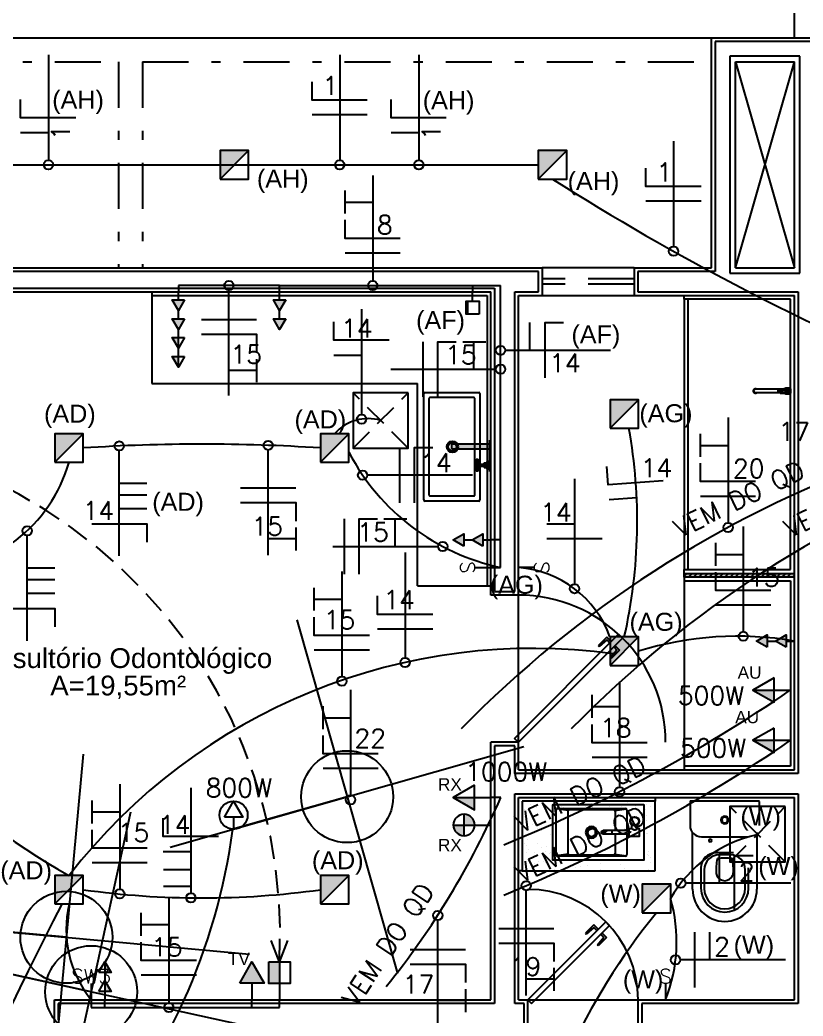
# Model space of a CAD drawing. Header units: millimetres. Extents: x 3040 to 3208, y 298 to 357.
# Drawn here: x 3143.77 to 3152.29, y 337.72 to 348.55 of the extents above; entities that cross this region are included whole.
import ezdxf
from ezdxf.enums import TextEntityAlignment as Align

# ---------------------------------------------------------------- set-up
doc = ezdxf.new("R2010")
doc.units = ezdxf.units.MM
doc.header["$MEASUREMENT"] = 0
for name, pattern in [('CONTINU', [0]), ('DASHDOT', [1, 0.5, -0.25, 0, -0.25]), ('HIDDEN', [0.375, 0.25, -0.125])]:
    doc.linetypes.add(name, pattern=pattern)
doc.layers.get('0').update_dxf_attribs({"linetype": 'CONTINUOUS'})
for name, color, linetype in [('-HIDRO', 8, 'CONTINUOUS'), ('A-TXT-Y', 8, 'CONTINUOUS'), ('eletroduto parede e teto', 2, 'CONTINU'), ('Especificações', 3, 'CONTINUOUS'), ('FIACAO', 1, 'CONTINUOUS'), ('LOUÇAS E METAIS', 5, 'CONTINUOUS'), ('PENA 03', 3, 'CONTINUOUS'), ('PL09', 9, 'CONTINUOUS'), ('PL3', 3, 'CONTINUOUS'), ('PL4', 4, 'CONTINUOUS'), ('PL5', 5, 'CONTINUOUS'), ('Pontos Elétricos', 3, 'CONTINUOUS'), ('Pontos Elétricos e Luminotécnica', 3, 'CONTINUOUS'), ('Pontos Luminotécnicos', 3, 'CONTINUOUS'), ('TEXTO', 2, 'CONTINUOUS'), ('TXT_0', 7, 'CONTINUOUS')]:
    doc.layers.add(name, color=color, linetype=linetype)
doc.styles.add('ARIAL', font='arial.ttf', dxfattribs={"height": 2})
doc.styles.add('COTA50', font='ROMANS.shx', dxfattribs={"height": 0.08})
doc.styles.add('ROMANS', font='romans.shx', dxfattribs={"height": 0.1})
doc.dimstyles.new('COTA50', dxfattribs={"dimtxt": 0.08, "dimasz": 0.05, "dimexe": 0.05, "dimexo": 0.95, "dimgap": 0.04, "dimtad": 1, "dimzin": 4, "dimdsep": 46, "dimtxsty": 'COTA50', "dimblk1": 'USERTICK', "dimblk2": 'USERTICK', "dimsah": 1, "dimcen": -0.1, "dimdle": 0.05, "dimse1": 1, "dimse2": 1, "dimclrd": 250, "dimclre": 3, "dimclrt": 4, "dimadec": 0, "dimazin": 0, "dimtfac": 1, "dimtix": 1, "dimtmove": 2, "dimatfit": 3, "dimldrblk": 'USERTICK', "dimfxl": 0, "dimtvp": 1.25, "dimtolj": 1, "dimtzin": 4, "dimarcsym": 0})

# ---------------------------------------------------------------- blocks, each defined once
blk = doc.blocks.new('PASSA FIO MÉDIO')
at = {"layer": 'Pontos Elétricos'}
h = blk.add_hatch(color=251, dxfattribs=at)
h.dxf.hatch_style = 1
h.paths.add_polyline_path([(-0.2051, 0.0586), (-0.2051, 0), (-0.0879, 0), (-0.0879, 0.0586)])
blk.add_line((-0.2051, 0), (0, 0), dxfattribs=at)
blk.add_lwpolyline([(-0.2051, 0.0586), (-0.2051, -0.0586), (-0.0879, -0.0586), (-0.0879, 0.0586)], close=True, dxfattribs=at)
blk = doc.blocks.new('Tomada Média')
at = {"layer": 'PL3'}
blk.add_line((0, 0.08), (0, 0), dxfattribs=at)
blk.add_lwpolyline([(-0.06, 0.08), (0, 0.1839), (0.06, 0.08)], close=True, dxfattribs=at)
blk = doc.blocks.new('TOMADA ALTA SIMPLES.01')
at = {"layer": 'Pontos Elétricos'}
h = blk.add_hatch(color=251, dxfattribs=at)
h.dxf.hatch_style = 1
h.paths.add_polyline_path([(0.0892, -0.0669), (0.2051, 0), (0.0892, 0.0669)])
at = {"layer": 'Pontos Elétricos', "xscale": 1.115026295692639, "yscale": 1.115026295692639, "zscale": 1.115026295692639, "rotation": 270}
blk.add_blockref('Tomada Média', (0, 0), dxfattribs=at)
blk = doc.blocks.new('tomada alta.01')
at = {"layer": 'Pontos Elétricos'}
h = blk.add_hatch(color=251, dxfattribs=at)
h.dxf.hatch_style = 1
h.paths.add_polyline_path([(-0.1026, 0), (-0.0446, 0.0335), (-0.0446, -0.0335)])
h.paths.add_polyline_path([(-0.2051, 0), (-0.1472, 0.0335), (-0.1472, -0.0335)])
at = {"layer": 'PL3'}
for p, q in [((-0.1472, 0), (-0.1026, 0)), ((-0.0446, 0), (0, 0))]:
    blk.add_line(p, q, dxfattribs=at)
for points in [[(-0.1472, 0.0335), (-0.2051, 0), (-0.1472, -0.0335)], [(-0.0446, 0.0335), (-0.1026, 0), (-0.0446, -0.0335)]]:
    blk.add_lwpolyline(points, close=True, dxfattribs=at)
blk = doc.blocks.new('POMNTO DUPLO1.15')
at = {"layer": 'Pontos Elétricos'}
h = blk.add_hatch(color=251, dxfattribs=at)
h.dxf.hatch_style = 1
h.paths.add_polyline_path([(0, 0.1026), (0, 0.0446), (0.0335, 0.0446)])
h.paths.add_polyline_path([(0, 0.2051), (0, 0.1472), (0.0335, 0.1472)])
at = {"layer": 'PL3'}
for p, q in [((0, 0.2051), (0, 0.1026)), ((0, 0.1026), (0, 0))]:
    blk.add_line(p, q, dxfattribs=at)
for points in [[(-0.0335, 0.1472), (0, 0.2051), (0.0335, 0.1472)], [(-0.0335, 0.0446), (0, 0.1026), (0.0335, 0.0446)]]:
    blk.add_lwpolyline(points, close=True, dxfattribs=at)
blk = doc.blocks.new('TOMADA DE PISO')
at = {"layer": 'Pontos Elétricos', "ltscale": 10}
blk.add_line((0, -0.01), (0, -0.0765), dxfattribs=at)
blk.add_lwpolyline([(-0.0499, -0.01), (0, 0.0765), (0.0499, -0.01)], close=True, dxfattribs=at)
blk.add_circle((0, 0), 0.0765, dxfattribs=at)
blk = doc.blocks.new('Tomada Alta')
at = {"layer": 'PL09'}
blk.add_hatch(color=251, dxfattribs=at).paths.add_polyline_path([(0, 0.08), (0.06, 0.08), (0, 0.1839)])
at = {"layer": 'PL3'}
blk.add_line((0, 0.1839), (0, 0), dxfattribs=at)
blk.add_lwpolyline([(-0.06, 0.08), (0, 0.1839), (0.06, 0.08)], close=True, dxfattribs=at)
blk = doc.blocks.new('antena alta.01')
at = {"layer": 'Pontos Elétricos'}
h = blk.add_hatch(color=251, dxfattribs=at)
h.dxf.hatch_style = 1
h.paths.add_polyline_path([(-0.1465, 0), (-0.0879, 0, -0.414214), (-0.1465, -0.0586)])
h.paths.add_polyline_path([(-0.1465, 0.0586), (-0.1465, 0), (-0.2051, 0, -0.414214)])
for p, q in [((-0.1465, 0.0586), (-0.1465, -0.0586)), ((-0.2051, 0), (0, 0))]:
    blk.add_line(p, q, dxfattribs=at)
blk.add_circle((-0.1465, 0), 0.0586, dxfattribs=at)
blk = doc.blocks.new('LUMINÁRIA.05')
at = {"layer": 'Pontos Luminotécnicos', "ltscale": 0.05}
h = blk.add_hatch(color=9, dxfattribs=at)
h.dxf.hatch_style = 1
h.paths.add_polyline_path([(0.155, 0.155), (0, 0.155), (0, 0)])
blk.add_line((0, 0), (0.155, 0.155), dxfattribs=at)
blk.add_lwpolyline([(0, 0), (0.155, 0), (0.155, 0.155), (0, 0.155)], close=True, dxfattribs=at)
blk = doc.blocks.new('PONTO PERFIL.01')
at = {"layer": 'Especificações'}
h = blk.add_hatch(dxfattribs=at)
h.set_pattern_fill('ANGLE', color=9)
h.set_pattern_definition([(0, (-4765.716, 106.664), (0, 6.985), [5.08, -1.905]), (90, (-4765.716, 106.664), (-6.985, 4e-16), [5.08, -1.905])])
h.paths.add_polyline_path([(-1.75, 6.12), (1.75, 6.12), (1.75, 2.62), (-1.75, 2.62)])
at = {"layer": 'PL3'}
blk.add_line((0, 2.62), (0, 0), dxfattribs=at)
at = {"layer": 'Pontos Luminotécnicos'}
blk.add_lwpolyline([(-1.75, 6.12), (1.75, 6.12), (1.75, 2.62), (-1.75, 2.62)], close=True, dxfattribs=at)
blk = doc.blocks.new('EXAUSTOR.02')
at = {"layer": 'Pontos Luminotécnicos', "color": 6, "linetype": 'HIDDEN', "ltscale": 0.5}
for p, q in [((0.15, -0.15), (-0.15, 0.15)), ((-0.15, -0.15), (0.15, 0.15))]:
    blk.add_line(p, q, dxfattribs=at)
at = {"layer": 'Pontos Luminotécnicos', "ltscale": 0.5}
blk.add_lwpolyline([(0.15, 0.15), (-0.15, 0.15), (-0.15, -0.15), (0.15, -0.15)], close=True, dxfattribs=at)
blk = doc.blocks.new('*E387387')
at = {"layer": 'PL5'}
for start_param, end_param in [(6.280062, 6.283074), (3.141482, 3.144722)]:
    blk.add_ellipse((267.3897, 16.2106), major_axis=(-0.0103, 0), ratio=0.866025, start_param=start_param, end_param=end_param, dxfattribs=at)
blk = doc.blocks.new('*E386386')
at = {"layer": 'LOUÇAS E METAIS', "extrusion": (0, 0, -1)}
blk.add_ellipse((0, 0.0455), major_axis=(0.00475, 0), ratio=0.103175, start_param=0, end_param=3.141593, dxfattribs=at)
blk = doc.blocks.new('eletrico')
at = {"layer": '-HIDRO'}
h = blk.add_hatch(color=256, dxfattribs=at)
h.dxf.hatch_style = 1
h.paths.add_polyline_path([(3.6185, 7.6064), (3.6185, 7.5802), (3.4128, 7.5802), (3.4121, 7.5933), (3.4128, 7.6064)])
h = blk.add_hatch(color=256, dxfattribs=at)
h.dxf.hatch_style = 1
h.paths.add_polyline_path([(3.625, 7.6273), (3.625, 7.5933), (3.6185, 7.5933), (3.6185, 7.6273)])
h = blk.add_hatch(color=256, dxfattribs=at)
h.dxf.hatch_style = 1
h.paths.add_polyline_path([(3.625, 7.5933), (3.625, 7.4565), (3.6185, 7.4565), (3.6185, 7.5933)])
h = blk.add_hatch(color=256, dxfattribs=at)
h.dxf.hatch_style = 1
h.paths.add_polyline_path([(3.5547, 7.5229), (3.5547, 7.4964), (3.5438, 7.4962), (3.5438, 7.5227)])
h = blk.add_hatch(color=256, dxfattribs=at)
h.dxf.hatch_style = 1
h.paths.add_polyline_path([(3.5547, 7.4959), (3.5547, 7.485), (3.5438, 7.4852), (3.5438, 7.4957)])
h = blk.add_hatch(color=256, dxfattribs=at)
h.dxf.hatch_style = 1
h.paths.add_polyline_path([(3.5547, 7.4845), (3.5547, 7.458), (3.5438, 7.4582), (3.5438, 7.4847)])
h = blk.add_hatch(color=256, dxfattribs=at)
h.dxf.hatch_style = 1
h.paths.add_polyline_path([(3.5887, 7.4956), (3.5887, 7.4853), (3.5547, 7.4853), (3.5547, 7.4956)])
h = blk.add_hatch(color=256, dxfattribs=at)
h.dxf.hatch_style = 1
h.paths.add_polyline_path([(3.5986, 7.5034), (3.5986, 7.4775), (3.5887, 7.4775), (3.5887, 7.5034)])
h = blk.add_hatch(color=256, dxfattribs=at)
h.dxf.hatch_style = 1
h.paths.add_polyline_path([(3.6133, 7.5066), (3.6133, 7.4742), (3.5986, 7.4742), (3.5986, 7.5066)])
h = blk.add_hatch(color=256, dxfattribs=at)
h.dxf.hatch_style = 1
h.paths.add_polyline_path([(3.6185, 7.5164), (3.6185, 7.4645), (3.6133, 7.4645), (3.6133, 7.5164)])
h = blk.add_hatch(color=256, dxfattribs=at)
h.dxf.hatch_style = 1
h.paths.add_polyline_path([(5.275, 6.8825), (4.675, 6.8825), (4.675, 6.9025), (5.275, 6.9025)])
for p, q in [((5.275, 9.814), (5.275, 12.39)), ((-1.627, 9.814), (4.825, 9.814)), ((4.825, 8.564), (4.825, 9.814)), ((4.825, 9.814), (5.425, 9.814)), ((5.405, 9.794), (4.845, 9.794)), ((4.845, 9.794), (4.845, 8.544)), ((5.305, 9.714), (4.925, 9.714)), ((4.925, 9.714), (4.925, 8.534)), ((5.305, 8.534), (5.305, 9.714)), ((4.955, 8.564), (4.955, 9.684)), ((4.955, 9.684), (5.275, 9.684)), ((4.955, 8.564), (5.275, 9.684)), ((4.955, 9.684), (5.275, 8.564)), ((5.275, 8.564), (5.275, 9.684)), ((-1.627, 8.564), (3.9035, 8.564)), ((3.9035, 8.564), (3.9035, 8.414)), ((4.4035, 8.564), (3.9035, 8.564)), ((4.4035, 8.564), (4.825, 8.564)), ((4.4035, 8.564), (4.4035, 8.414)), ((4.955, 8.564), (5.275, 8.564)), ((3.8835, 8.544), (-1.607, 8.544)), ((3.8835, 8.434), (3.8835, 8.544)), ((4.845, 8.544), (4.4235, 8.544)), ((4.4235, 8.544), (4.4235, 8.434)), ((4.925, 8.534), (5.305, 8.534)), ((-1.47, 8.454), (3.645, 8.454)), ((3.645, 8.454), (3.645, 6.804)), ((-1.45, 8.434), (3.625, 8.434)), ((1.78, 8.434), (1.78, 8.414)), ((1.78, 8.414), (3.605, 8.414)), ((1.78, 8.414), (1.78, 7.934)), ((3.605, 8.414), (3.605, 6.834)), ((3.625, 6.784), (3.625, 8.434)), ((3.755, 6.804), (3.755, 8.434)), ((3.755, 8.434), (3.8835, 8.434)), ((3.775, 6.784), (3.775, 8.414)), ((3.775, 8.414), (3.9035, 8.414)), ((3.9035, 8.414), (4.4035, 8.414)), ((4.4035, 8.414), (5.275, 8.414)), ((4.4235, 8.434), (5.295, 8.434)), ((4.675, 8.394), (4.675, 8.414)), ((5.275, 5.834), (5.275, 8.414)), ((5.295, 8.434), (5.295, 5.814)), ((4.675, 8.394), (4.675, 6.9225)), ((5.255, 8.394), (4.675, 8.394)), ((4.695, 8.394), (4.695, 6.9225)), ((5.255, 6.9225), (5.255, 8.394)), ((1.78, 7.934), (3.225, 7.934)), ((3.225, 6.834), (3.225, 7.934)), ((5.2377, 7.894), (5.2225, 7.9092)), ((3.26, 7.3017), (3.26, 7.8797)), ((3.266, 7.8857), (3.559, 7.8857)), ((3.2879, 7.8545), (3.2877, 7.8539)), ((3.2882, 7.855), (3.2879, 7.8545)), ((3.2885, 7.8555), (3.2882, 7.855)), ((3.2888, 7.856), (3.2885, 7.8555)), ((3.2892, 7.8564), (3.2888, 7.856)), ((3.2897, 7.8568), (3.2892, 7.8564)), ((3.2901, 7.8572), (3.2897, 7.8568)), ((3.2906, 7.8575), (3.2901, 7.8572)), ((3.2912, 7.8577), (3.2906, 7.8575)), ((3.2917, 7.8579), (3.2912, 7.8577)), ((3.2923, 7.8581), (3.2917, 7.8579)), ((3.2929, 7.8581), (3.2923, 7.8581)), ((3.2935, 7.8582), (3.2929, 7.8581)), ((3.5315, 7.8582), (3.2935, 7.8582)), ((3.5321, 7.8581), (3.5315, 7.8582)), ((3.5327, 7.8581), (3.5321, 7.8581)), ((3.5333, 7.8579), (3.5327, 7.8581)), ((3.5338, 7.8577), (3.5333, 7.8579)), ((3.5344, 7.8575), (3.5338, 7.8577)), ((3.5349, 7.8572), (3.5344, 7.8575)), ((3.5353, 7.8568), (3.5349, 7.8572)), ((3.5358, 7.8564), (3.5353, 7.8568)), ((3.5362, 7.856), (3.5358, 7.8564)), ((3.5365, 7.8555), (3.5362, 7.856)), ((3.5368, 7.855), (3.5365, 7.8555)), ((3.5371, 7.8545), (3.5368, 7.855)), ((3.5373, 7.8539), (3.5371, 7.8545)), ((3.565, 7.8797), (3.565, 7.3017)), ((5.1987, 7.9035), (5.0627, 7.9035)), ((5.1987, 7.8845), (5.0627, 7.8845)), ((5.2095, 7.8987), (5.1855, 7.8987)), ((5.1855, 7.8987), (5.1855, 7.8892)), ((5.2095, 7.8892), (5.1855, 7.8892)), ((5.1987, 7.905), (5.1987, 7.8987)), ((5.1987, 7.905), (5.2166, 7.905)), ((5.1987, 7.8892), (5.1987, 7.883)), ((5.1987, 7.883), (5.2166, 7.883)), ((5.2105, 7.9007), (5.2095, 7.9007)), ((5.2105, 7.8872), (5.2095, 7.8872)), ((5.2095, 7.8872), (5.2095, 7.8872)), ((5.2105, 7.9007), (5.229, 7.9007)), ((5.2105, 7.8872), (5.229, 7.8872)), ((5.2225, 7.8787), (5.2377, 7.894)), ((5.255, 7.9058), (5.255, 7.8822)), ((3.2876, 7.8534), (3.2875, 7.8528)), ((3.2875, 7.8528), (3.2875, 7.8522)), ((3.2875, 7.8522), (3.2875, 7.3291)), ((3.2877, 7.8539), (3.2876, 7.8534)), ((3.5374, 7.8534), (3.5373, 7.8539)), ((3.5375, 7.8528), (3.5374, 7.8534)), ((3.5375, 7.8522), (3.5375, 7.8528)), ((3.5375, 7.3291), (3.5375, 7.8522)), ((3.2875, 7.3291), (3.2875, 7.3285)), ((3.2875, 7.3285), (3.2876, 7.328)), ((3.2876, 7.328), (3.2877, 7.3274)), ((3.2877, 7.3274), (3.2879, 7.3268)), ((3.2879, 7.3268), (3.2882, 7.3263)), ((3.2882, 7.3263), (3.2885, 7.3258)), ((3.2885, 7.3258), (3.2888, 7.3253)), ((3.2888, 7.3253), (3.2892, 7.3249)), ((3.2892, 7.3249), (3.2897, 7.3245)), ((3.2897, 7.3245), (3.2901, 7.3241)), ((3.2901, 7.3241), (3.2906, 7.3238)), ((3.2906, 7.3238), (3.2912, 7.3236)), ((3.2912, 7.3236), (3.2917, 7.3234)), ((3.2917, 7.3234), (3.2923, 7.3233)), ((3.2923, 7.3233), (3.2929, 7.3232)), ((3.2929, 7.3232), (3.2935, 7.3232)), ((3.2935, 7.3232), (3.5315, 7.3232)), ((3.5315, 7.3232), (3.5321, 7.3232)), ((3.5321, 7.3232), (3.5327, 7.3233)), ((3.5327, 7.3233), (3.5333, 7.3234)), ((3.5333, 7.3234), (3.5338, 7.3236)), ((3.5338, 7.3236), (3.5344, 7.3238)), ((3.5344, 7.3238), (3.5349, 7.3241)), ((3.5349, 7.3241), (3.5353, 7.3245)), ((3.5353, 7.3245), (3.5358, 7.3249)), ((3.5358, 7.3249), (3.5362, 7.3253)), ((3.5362, 7.3253), (3.5365, 7.3258)), ((3.5365, 7.3258), (3.5368, 7.3263)), ((3.5368, 7.3263), (3.5371, 7.3268)), ((3.5371, 7.3268), (3.5373, 7.3274)), ((3.5373, 7.3274), (3.5374, 7.328)), ((3.5374, 7.328), (3.5375, 7.3285)), ((3.5375, 7.3285), (3.5375, 7.3291)), ((3.559, 7.2957), (3.266, 7.2957)), ((4.675, 6.9025), (4.675, 6.9225)), ((4.675, 6.9225), (5.255, 6.9225)), ((4.675, 6.887), (4.6905, 6.9025)), ((4.675, 6.8825), (4.675, 6.9025)), ((4.675, 6.9025), (5.275, 6.9025)), ((5.275, 6.8825), (4.675, 6.8825)), ((4.675, 6.8825), (4.675, 6.8625)), ((4.6988, 6.8825), (4.7188, 6.9025)), ((4.7271, 6.8825), (4.7471, 6.9025)), ((4.7554, 6.8825), (4.7754, 6.9025)), ((4.7837, 6.8825), (4.8037, 6.9025)), ((4.812, 6.8825), (4.832, 6.9025)), ((4.8402, 6.8825), (4.8602, 6.9025)), ((4.8685, 6.8825), (4.8885, 6.9025)), ((4.8968, 6.8825), (4.9168, 6.9025)), ((4.9251, 6.8825), (4.9451, 6.9025)), ((4.9534, 6.8825), (4.9734, 6.9025)), ((4.9817, 6.8825), (5.0017, 6.9025)), ((5.01, 6.8825), (5.03, 6.9025)), ((5.0382, 6.8825), (5.0582, 6.9025)), ((5.0665, 6.8825), (5.0865, 6.9025)), ((5.0948, 6.8825), (5.1148, 6.9025)), ((5.1231, 6.8825), (5.1431, 6.9025)), ((5.1514, 6.8825), (5.1714, 6.9025)), ((5.1797, 6.8825), (5.1997, 6.9025)), ((5.2079, 6.8825), (5.2279, 6.9025)), ((5.2362, 6.8825), (5.2562, 6.9025)), ((5.2645, 6.8825), (5.275, 6.893)), ((3.225, 6.834), (3.605, 6.834)), ((3.605, 6.834), (3.625, 6.834)), ((4.675, 6.8625), (4.675, 5.854)), ((4.675, 6.8625), (5.255, 6.8625)), ((5.255, 6.8625), (5.255, 5.854)), ((3.775, 6.784), (3.625, 6.784)), ((3.645, 6.804), (3.755, 6.804)), ((3.775, 5.984), (3.775, 6.784)), ((3.7538, 6.0052), (4.3195, 6.5709)), ((4.2546, 6.5546), (4.2086, 6.5086)), ((4.2789, 6.5303), (4.2546, 6.5546)), ((4.3195, 6.5709), (4.3407, 6.5497)), ((4.3407, 6.5497), (3.775, 5.984)), ((4.2086, 6.5086), (4.2132, 6.5039)), ((4.255, 6.54), (4.2132, 6.5039)), ((4.2718, 6.5232), (4.255, 6.54)), ((4.293, 6.502), (4.3098, 6.4852)), ((4.3001, 6.5091), (4.3244, 6.4848)), ((4.3098, 6.4852), (4.2737, 6.4434)), ((4.3244, 6.4848), (4.2784, 6.4388)), ((4.2784, 6.4388), (4.2737, 6.4434)), ((3.625, 4.584), (3.625, 5.984)), ((3.775, 5.984), (3.625, 5.984)), ((3.755, 5.964), (3.645, 5.964)), ((3.645, 5.964), (3.645, 4.564)), ((3.775, 5.984), (3.7538, 6.0052)), ((3.755, 5.814), (3.755, 5.964)), ((3.775, 5.834), (3.775, 5.984)), ((5.255, 5.854), (4.675, 5.854)), ((4.675, 5.854), (4.675, 5.834)), ((5.295, 5.814), (3.755, 5.814)), ((3.775, 5.834), (5.275, 5.834)), ((3.755, 5.704), (5.295, 5.704)), ((3.755, 4.564), (3.755, 5.704)), ((5.295, 5.704), (5.295, 4.564)), ((3.775, 4.584), (3.775, 5.684)), ((3.775, 5.684), (5.275, 5.684)), ((4.518, 5.664), (3.795, 5.664)), ((3.795, 5.664), (3.795, 5.284)), ((3.8062, 5.6627), (3.8062, 5.6627)), ((3.8396, 5.6447), (3.8396, 5.6447)), ((3.959, 5.639), (3.959, 5.349)), ((3.9594, 5.6629), (3.9594, 5.6629)), ((4.454, 5.644), (3.964, 5.644)), ((3.9978, 5.645), (3.9978, 5.645)), ((4.1415, 5.6345), (4.1415, 5.6345)), ((4.156, 5.6453), (4.156, 5.6453)), ((4.1626, 5.6611), (4.1626, 5.6611)), ((4.172, 5.6525), (4.172, 5.6525)), ((4.2714, 5.6339), (4.2714, 5.6339)), ((4.3142, 5.6455), (4.3142, 5.6455)), ((4.3689, 5.6566), (4.3689, 5.6566)), ((4.4086, 5.6388), (4.4086, 5.6388)), ((4.459, 5.349), (4.459, 5.639)), ((4.4724, 5.6458), (4.4724, 5.6458)), ((4.518, 5.684), (4.518, 5.664)), ((4.7079, 5.6613), (4.7079, 5.5315)), ((5.0824, 5.664), (4.7106, 5.664)), ((5.0851, 5.5315), (5.0851, 5.6613)), ((5.275, 4.584), (5.275, 5.684)), ((3.8066, 5.6183), (3.8066, 5.6183)), ((3.81, 5.5808), (3.81, 5.5808)), ((3.861, 5.631), (3.861, 5.631)), ((3.8713, 5.6278), (3.8713, 5.6278)), ((3.9381, 5.5819), (3.9381, 5.5819)), ((3.943, 5.5825), (3.943, 5.5825)), ((3.979, 5.374), (3.979, 5.614)), ((4.0453, 5.6131), (3.9819, 5.6211)), ((3.989, 5.624), (4.3548, 5.624)), ((4.0085, 5.6328), (4.0085, 5.6328)), ((4.0192, 5.6313), (4.0192, 5.6313)), ((4.0424, 5.606), (4.0424, 5.382)), ((4.2914, 5.616), (4.0524, 5.616)), ((4.1774, 5.6316), (4.1774, 5.6316)), ((4.2984, 5.6131), (4.3618, 5.6211)), ((4.3014, 5.5043), (4.3014, 5.606)), ((4.3356, 5.6319), (4.3356, 5.6319)), ((4.3648, 5.614), (4.3648, 5.5043)), ((4.4678, 5.6183), (4.4678, 5.6183)), ((4.4731, 5.5879), (4.4731, 5.5879)), ((4.4938, 5.6322), (4.4938, 5.6322)), ((3.8531, 5.5374), (3.8531, 5.5374)), ((3.8572, 5.572), (3.8572, 5.572)), ((3.8666, 5.5634), (3.8666, 5.5634)), ((3.8745, 5.53), (3.8745, 5.53)), ((3.8795, 5.5409), (3.8795, 5.5409)), ((3.9208, 5.5463), (3.9208, 5.5463)), ((4.3914, 5.5156), (4.3914, 5.5349)), ((4.4215, 5.5163), (4.4215, 5.5356)), ((4.473, 5.5612), (4.473, 5.5612)), ((3.8132, 5.483), (3.8132, 5.483)), ((3.8806, 5.5175), (3.8806, 5.5175)), ((3.902, 5.5038), (3.902, 5.5038)), ((3.9108, 5.5229), (3.9108, 5.5229)), ((3.9462, 5.4846), (3.9462, 5.4846)), ((4.3014, 5.382), (4.3014, 5.4837)), ((4.3648, 5.4837), (4.3648, 5.374)), ((4.4733, 5.4875), (4.4733, 5.4875)), ((4.4763, 5.49), (4.4763, 5.49)), ((4.5134, 5.5186), (4.5134, 5.5186)), ((4.5146, 5.4929), (4.5146, 5.4929)), ((4.7215, 5.1851), (4.7215, 5.493)), ((5.0715, 5.493), (5.0715, 5.1851)), ((3.8086, 5.432), (3.8086, 5.432)), ((3.818, 5.4234), (3.818, 5.4234)), ((3.821, 5.4544), (3.821, 5.4544)), ((3.8777, 5.4321), (3.8777, 5.4321)), ((4.7692, 5.4703), (5.0238, 5.4703)), ((3.8164, 5.3851), (3.8164, 5.3851)), ((3.8309, 5.4029), (3.8309, 5.4029)), ((3.8622, 5.3829), (3.8622, 5.3829)), ((3.8999, 5.412), (3.8999, 5.412)), ((3.9216, 5.3903), (3.9216, 5.3903)), ((3.9263, 5.4155), (3.9263, 5.4155)), ((3.9431, 5.3766), (3.9431, 5.3766)), ((3.9494, 5.3868), (3.9494, 5.3868)), ((4.0453, 5.3749), (3.9819, 5.3669)), ((4.3548, 5.364), (3.989, 5.364)), ((4.0524, 5.372), (4.1719, 5.372)), ((4.1719, 5.372), (4.2914, 5.372)), ((4.2984, 5.3749), (4.3618, 5.3669)), ((4.475, 5.3749), (4.475, 5.3749)), ((4.4795, 5.3922), (4.4795, 5.3922)), ((4.4844, 5.3663), (4.4844, 5.3663)), ((4.9447, 5.3826), (4.8483, 5.3826)), ((4.927, 5.3716), (4.866, 5.3716)), ((3.862, 5.3272), (3.862, 5.3272)), ((3.8809, 5.3342), (3.8809, 5.3342)), ((3.9127, 5.3365), (3.9127, 5.3365)), ((3.9221, 5.328), (3.9221, 5.328)), ((3.964, 5.344), (4.454, 5.344)), ((4.1512, 5.3136), (4.1512, 5.3136)), ((4.2202, 5.3227), (4.2202, 5.3227)), ((4.3316, 5.3217), (4.3316, 5.3217)), ((4.4937, 5.3587), (4.4937, 5.3587)), ((4.4948, 5.3283), (4.4948, 5.3283)), ((3.795, 5.284), (3.775, 5.284)), ((3.8196, 5.2872), (3.8196, 5.2872)), ((3.9467, 5.2867), (3.9467, 5.2867)), ((3.9526, 5.2889), (3.9526, 5.2889)), ((3.9663, 5.2875), (3.9663, 5.2875)), ((3.9732, 5.2901), (3.9732, 5.2901)), ((4.0145, 5.2956), (4.0145, 5.2956)), ((4.0825, 5.2883), (4.0825, 5.2883)), ((4.0835, 5.3047), (4.0835, 5.3047)), ((4.1099, 5.3081), (4.1099, 5.3081)), ((4.1696, 5.2857), (4.1696, 5.2857)), ((4.2197, 5.2932), (4.2197, 5.2932)), ((4.3527, 5.2949), (4.3527, 5.2949)), ((4.4827, 5.2943), (4.4827, 5.2943)), ((4.7671, 5.3014), (4.7671, 5.1898)), ((4.7849, 5.2904), (4.7849, 5.1898)), ((5.0081, 5.1898), (5.0081, 5.2904)), ((5.0258, 5.1898), (5.0258, 5.3014)), ((4.2493, 5.0083), (3.825, 4.584)), ((3.8462, 4.5628), (4.2705, 4.987)), ((4.1844, 4.9919), (4.1384, 4.9459)), ((4.2087, 4.9676), (4.1844, 4.9919)), ((4.2705, 4.987), (4.2493, 5.0083)), ((4.1384, 4.9459), (4.143, 4.9413)), ((4.1848, 4.9774), (4.143, 4.9413)), ((4.2016, 4.9606), (4.1848, 4.9774)), ((4.2228, 4.9394), (4.2396, 4.9226)), ((4.2299, 4.9464), (4.2542, 4.9221)), ((4.2396, 4.9226), (4.2035, 4.8808)), ((4.2082, 4.8762), (4.2035, 4.8808)), ((4.2542, 4.9221), (4.2082, 4.8762)), ((1.25, 4.584), (3.625, 4.584)), ((1.25, 4.454), (1.25, 4.584)), ((3.645, 4.564), (1.27, 4.564)), ((1.27, 4.564), (1.27, 4.474)), ((3.805, 4.564), (3.755, 4.564)), ((3.775, 4.584), (3.825, 4.584)), ((3.805, 4.454), (3.805, 4.564)), ((3.825, 4.434), (3.825, 4.584)), ((3.825, 4.584), (4.425, 4.584)), ((3.825, 4.584), (3.8462, 4.5628)), ((4.425, 4.434), (4.425, 4.584)), ((4.425, 4.584), (5.275, 4.584)), ((5.295, 4.564), (4.445, 4.564)), ((4.445, 4.564), (4.445, 4.454))]:
    blk.add_line(p, q, dxfattribs=at)
at = {"layer": '-HIDRO', "linetype": 'DASHDOT', "ltscale": 0.5}
for p, q in [((-1.497, 9.684), (1.599, 9.684)), ((1.599, 9.684), (1.599, 8.564)), ((1.729, 9.684), (4.825, 9.684)), ((1.729, 9.684), (1.729, 8.564))]:
    blk.add_line(p, q, dxfattribs=at)
at = {"layer": '-HIDRO', "linetype": 'HIDDEN'}
for p, q in [((4.4035, 8.504), (3.9035, 8.504)), ((4.4035, 8.474), (3.9035, 8.474))]:
    blk.add_line(p, q, dxfattribs=at)
at = {"layer": '-HIDRO', "linetype": 'CONTINU'}
for p, q in [((3.4116, 7.5933), (3.4123, 7.6064)), ((3.4116, 7.5933), (3.4117, 7.5933)), ((3.4116, 7.5933), (3.4117, 7.5933)), ((3.4123, 7.5802), (3.4116, 7.5933)), ((3.4117, 7.5933), (3.4119, 7.5933)), ((3.4117, 7.5933), (3.4119, 7.5933)), ((3.4119, 7.5933), (3.4121, 7.5933)), ((3.4119, 7.5933), (3.4121, 7.5933)), ((3.4121, 7.5933), (3.4128, 7.6064)), ((3.4128, 7.5802), (3.4121, 7.5933)), ((3.4123, 7.6064), (3.4124, 7.6067)), ((3.4123, 7.6064), (3.4123, 7.6064)), ((3.4123, 7.6064), (3.4123, 7.6064)), ((3.4123, 7.6064), (3.4123, 7.6064)), ((3.4123, 7.6064), (3.4124, 7.6064)), ((3.4124, 7.6067), (3.4126, 7.6069)), ((3.4124, 7.6064), (3.4124, 7.6064)), ((3.4124, 7.6064), (3.4124, 7.6064)), ((3.4124, 7.6064), (3.4124, 7.6064)), ((3.4124, 7.6064), (3.4124, 7.6064)), ((3.4124, 7.6064), (3.4124, 7.6064)), ((3.4124, 7.6064), (3.4124, 7.6064)), ((3.4124, 7.6064), (3.4125, 7.6064)), ((3.4125, 7.6064), (3.4126, 7.6064)), ((3.4126, 7.6069), (3.4128, 7.6069)), ((3.4126, 7.6064), (3.4126, 7.6064)), ((3.4126, 7.6064), (3.4126, 7.6064)), ((3.4127, 7.6064), (3.4126, 7.6064)), ((3.4128, 7.6064), (3.4127, 7.6064)), ((3.4128, 7.6064), (3.4128, 7.6069)), ((3.4128, 7.6069), (3.6185, 7.6069)), ((3.4128, 7.6064), (3.6185, 7.6064)), ((3.6185, 7.6273), (3.625, 7.6273)), ((3.6185, 7.4565), (3.6185, 7.6273)), ((3.625, 7.4565), (3.625, 7.6273)), ((3.4123, 7.5802), (3.4124, 7.58)), ((3.4124, 7.5802), (3.4123, 7.5802)), ((3.4123, 7.5802), (3.4123, 7.5802)), ((3.4123, 7.5802), (3.4123, 7.5802)), ((3.4124, 7.5802), (3.4124, 7.5802)), ((3.4124, 7.5802), (3.4124, 7.5802)), ((3.4124, 7.5802), (3.4124, 7.5802)), ((3.4124, 7.5802), (3.4124, 7.5802)), ((3.4124, 7.5802), (3.4124, 7.5802)), ((3.4124, 7.5802), (3.4124, 7.5802)), ((3.4124, 7.5802), (3.4125, 7.5802)), ((3.4124, 7.58), (3.4126, 7.5798)), ((3.4125, 7.5802), (3.4126, 7.5802)), ((3.4126, 7.5802), (3.4126, 7.5802)), ((3.4126, 7.5802), (3.4126, 7.5802)), ((3.4126, 7.5802), (3.4127, 7.5802)), ((3.4126, 7.5798), (3.4128, 7.5798)), ((3.4127, 7.5802), (3.4128, 7.5802)), ((3.4128, 7.5798), (3.4128, 7.5802)), ((3.4128, 7.5802), (3.6185, 7.5802)), ((3.4128, 7.5798), (3.6185, 7.5798)), ((3.5438, 7.5227), (3.5547, 7.5229)), ((3.5438, 7.4582), (3.5438, 7.5227)), ((3.5438, 7.4962), (3.5547, 7.4964)), ((3.5438, 7.4957), (3.5547, 7.4959)), ((3.5547, 7.485), (3.5438, 7.4852)), ((3.5547, 7.4845), (3.5438, 7.4847)), ((3.5547, 7.4964), (3.5547, 7.5229)), ((3.5547, 7.4962), (3.5547, 7.4964)), ((3.5547, 7.4959), (3.5547, 7.4962)), ((3.5547, 7.485), (3.5547, 7.4959)), ((3.5547, 7.4959), (3.5547, 7.4959)), ((3.5547, 7.4959), (3.5547, 7.4959)), ((3.5547, 7.4956), (3.5887, 7.4956)), ((3.5547, 7.4853), (3.5887, 7.4853)), ((3.5547, 7.485), (3.5547, 7.485)), ((3.5547, 7.4849), (3.5547, 7.485)), ((3.5547, 7.4847), (3.5547, 7.4849)), ((3.5547, 7.4845), (3.5547, 7.4847)), ((3.5547, 7.458), (3.5547, 7.4845)), ((3.5887, 7.4775), (3.5887, 7.5034)), ((3.5887, 7.5034), (3.5986, 7.5034)), ((3.5887, 7.4775), (3.5986, 7.4775)), ((3.5986, 7.4742), (3.5986, 7.5066)), ((3.5986, 7.5066), (3.6133, 7.5066)), ((3.6133, 7.4645), (3.6133, 7.5164)), ((3.6133, 7.5164), (3.6185, 7.5164)), ((3.5547, 7.458), (3.5438, 7.4582)), ((3.5986, 7.4742), (3.6133, 7.4742)), ((3.6133, 7.4645), (3.6185, 7.4645)), ((3.625, 7.4565), (3.6185, 7.4565))]:
    blk.add_line(p, q, dxfattribs=at)
at = {"layer": '-HIDRO', "linetype": 'Continuous'}
for p, q in [((4.518, 5.284), (4.518, 5.664)), ((3.795, 5.284), (4.518, 5.284))]:
    blk.add_line(p, q, dxfattribs=at)
at = {"layer": '-HIDRO'}
for points in [[(4.2442, 5.5043), (4.2345, 5.5043)], [(4.2442, 5.4837), (4.2345, 5.4837)], [(4.2824, 5.5043), (4.2449, 5.5043)], [(4.2824, 5.4837), (4.2449, 5.4837)], [(4.3755, 5.5043), (4.2824, 5.5043)], [(4.2824, 5.5043), (4.2824, 5.4837)], [(4.3755, 5.4837), (4.2824, 5.4837)]]:
    blk.add_lwpolyline(points, dxfattribs=at)
blk.add_lwpolyline([(4.3898, 5.514), (4.3755, 5.514), (4.3755, 5.474), (4.4327, 5.474), (4.4327, 5.514), (4.4231, 5.514), (4.422, 5.5132), (4.421, 5.5125), (4.4201, 5.5119), (4.419, 5.5112), (4.4183, 5.5108), (4.4175, 5.5103), (4.4166, 5.5098), (4.4162, 5.5096), (4.4157, 5.5093), (4.4152, 5.5091), (4.4148, 5.5089), (4.4143, 5.5086), (4.4138, 5.5084), (4.4133, 5.5082), (4.4127, 5.508), (4.4122, 5.5078), (4.4117, 5.5076), (4.4111, 5.5074), (4.4105, 5.5073), (4.41, 5.5071), (4.4094, 5.507), (4.4088, 5.5069), (4.4082, 5.5068), (4.4076, 5.5068), (4.407, 5.5068), (4.4064, 5.5067), (4.4058, 5.5068), (4.4052, 5.5068), (4.4046, 5.5069), (4.404, 5.507), (4.4034, 5.5071), (4.4028, 5.5072), (4.4022, 5.5073), (4.4017, 5.5075), (4.4011, 5.5077), (4.4006, 5.5079), (4.4001, 5.5081), (4.3995, 5.5083), (4.399, 5.5085), (4.3985, 5.5087), (4.3981, 5.5089), (4.3976, 5.5092), (4.3971, 5.5094), (4.3967, 5.5097), (4.3958, 5.5101), (4.395, 5.5106), (4.3942, 5.5111), (4.3934, 5.5116), (4.3925, 5.5122), (4.3919, 5.5126, -0.006646)], format="xyb", close=True, dxfattribs=at)
for points in [[(4.3914, 5.5156, -0.414213), (4.3898, 5.514)], [(4.3914, 5.5156, 0.006968), (4.3933, 5.5141), (4.3935, 5.5139), (4.3944, 5.5132), (4.395, 5.5127), (4.3957, 5.5122), (4.3964, 5.5117), (4.3972, 5.5112), (4.3976, 5.5109), (4.398, 5.5107), (4.3984, 5.5104), (4.3989, 5.5101), (4.3993, 5.5099), (4.3997, 5.5097), (4.4002, 5.5094), (4.4007, 5.5092), (4.4012, 5.509), (4.4016, 5.5088), (4.4021, 5.5086), (4.4026, 5.5084), (4.4032, 5.5082), (4.4037, 5.5081), (4.404, 5.508), (4.4042, 5.508), (4.4045, 5.5079), (4.4048, 5.5079), (4.405, 5.5079), (4.4053, 5.5078), (4.4056, 5.5078), (4.4058, 5.5078), (4.4061, 5.5078), (4.4064, 5.5078), (4.4067, 5.5078), (4.4069, 5.5078), (4.4072, 5.5078), (4.4075, 5.5078), (4.4078, 5.5078), (4.408, 5.5079), (4.4083, 5.5079), (4.4086, 5.508), (4.4088, 5.508), (4.4091, 5.5081), (4.4096, 5.5082), (4.4102, 5.5084), (4.4107, 5.5085), (4.4112, 5.5087), (4.4117, 5.5089), (4.4121, 5.5091), (4.4126, 5.5093), (4.4131, 5.5096), (4.4135, 5.5098), (4.414, 5.5101), (4.4144, 5.5103), (4.4148, 5.5106), (4.4152, 5.5108), (4.4156, 5.5111), (4.416, 5.5113), (4.4168, 5.5119), (4.4175, 5.5124), (4.4182, 5.5129), (4.4188, 5.5134), (4.4196, 5.514), (4.4205, 5.5148), (4.4215, 5.5156), (4.4215, 5.5163)], [(4.4231, 5.514, -0.414213), (4.4215, 5.5156)]]:
    blk.add_lwpolyline(points, format="xyb", dxfattribs=at)
for centre, radius in [((5.2377, 7.894), 0.011), ((5.2377, 7.894), 0.00911), ((5.2377, 7.894), 0.00711), ((3.415, 7.5907), 0.031), ((3.415, 7.5907), 0.0225), ((4.406, 5.5547), 0.0246), ((4.406, 5.5547), 0.0233), ((4.406, 5.5547), 0.0223)]:
    blk.add_circle(centre, radius, dxfattribs=at)
for centre, radius, start, end in [((5.2377, 7.8727), 0.0373, 62.3826, 117.6174), ((3.266, 7.8797), 0.006, 90, 180), ((3.559, 7.8797), 0.006, 0, 90), ((5.0627, 7.894), 0.012, 52.3415, 307.6585), ((5.0627, 7.894), 0.0095, 90, 270), ((5.2166, 7.915), 0.01, 270, 292.5105), ((5.2166, 7.873), 0.01, 67.4895, 90), ((5.2377, 7.9152), 0.0373, 242.3826, 297.6174), ((5.2377, 7.894), 0.013, 211.2807, 148.7193), ((3.266, 7.3017), 0.006, 180, 270), ((3.559, 7.3017), 0.006, 270, 0), ((3.775, 5.984), 0.8, 360, 90), ((3.964, 5.639), 0.005, 90, 180), ((4.454, 5.639), 0.005, 0, 90), ((4.7106, 5.6613), 0.00271, 89.9982, 180.0018), ((5.0824, 5.6613), 0.00271, 0.0018, 89.9982), ((3.989, 5.614), 0.01, 135.001, 180), ((3.989, 5.614), 0.01, 90, 135.001), ((4.0524, 5.606), 0.01, 90, 180), ((4.2914, 5.606), 0.01, 0, 90), ((4.3548, 5.614), 0.01, 0, 90), ((4.8965, 5.561), 0.0208, 90, 270), ((4.8965, 5.561), 0.0208, 270, 90), ((4.1719, 5.494), 0.032, 0, 180), ((4.7692, 5.5315), 0.0613, 180.0001, 269.9999), ((4.8965, 5.561), 0.0157, 90, 270), ((4.8965, 5.561), 0.0157, 270, 90), ((4.1719, 5.494), 0.032, 180, 0), ((4.1719, 5.494), 0.0225, 0, 180), ((4.1719, 5.494), 0.0225, 180, 0), ((4.8179, 5.4504), 0.00761, 90, 270), ((4.8179, 5.4504), 0.00761, 270, 90), ((3.989, 5.374), 0.01, 180.0001, 224.999), ((3.989, 5.374), 0.01, 224.999, 270), ((4.0524, 5.382), 0.01, 180, 270), ((4.2914, 5.382), 0.01, 270, 0), ((4.3548, 5.374), 0.01, 270, 0), ((4.8483, 5.3014), 0.0812, 90, 180), ((4.866, 5.2904), 0.0812, 90, 180), ((4.927, 5.2904), 0.0812, 360, 90), ((3.964, 5.349), 0.005, 180, 270), ((4.454, 5.349), 0.005, 270, 0), ((5.1122, 5.2918), 0.2627, 166.9788, 184.8333), ((4.8965, 5.1025), 0.2518, 80.808, 99.192), ((4.6808, 5.2918), 0.2627, 355.1665, 13.021), ((4.8808, 5.2723), 0.0304, 184.8341, 201.9248), ((4.8965, 5.2786), 0.0474, 201.9241, 338.0757), ((4.9122, 5.2723), 0.0304, 338.0761, 355.1669), ((3.825, 4.584), 0.6, 360, 90), ((4.8965, 5.1851), 0.175, 180, 0), ((4.8965, 5.1898), 0.1293, 180, 0), ((4.8965, 5.1898), 0.1116, 180, 0)]:
    blk.add_arc(centre, radius, start, end, dxfattribs=at)
blk.add_ellipse((5.2095, 7.894), major_axis=(0, 0.00675), ratio=0.145907, start_param=2.351393, end_param=7.073385, dxfattribs=at)
at = {"layer": '-HIDRO', "extrusion": (0, 0, -1)}
for centre, major_axis, start_param, end_param in [((4.2345, 5.494), (0, 0.0103), 3.141482, 5.329696), ((4.2345, 5.494), (0, 0.0103), -0.953489, -0.000111), ((4.2442, 5.494), (0, 0.0103), 3.141482, 5.329696), ((4.2442, 5.494), (0, 0.00971), 4.103255, 5.320585), ((4.2449, 5.494), (0, 0.0103), 3.141593, 6.283185), ((4.2442, 5.494), (0, 0.0103), -0.953489, -0.000111), ((4.2561, 5.494), (0, 0.0103), 3.141593, 6.283185)]:
    blk.add_ellipse(centre, major_axis=major_axis, ratio=0.866025, start_param=start_param, end_param=end_param, dxfattribs=at)
at = {"layer": '-HIDRO', "xscale": -1}
for name, p, rotation in [('*E386386', (5.255, 7.894), 90.00000000000006), ('*E387387', (-11.9664, -261.8957), 270)]:
    blk.add_blockref(name, p, dxfattribs=dict(at, rotation=rotation))
blk = doc.blocks.new('el')
at = {"layer": 'A-TXT-Y'}
blk.add_line((0, -0.5978), (0, -0.0254), dxfattribs=at)
blk.add_circle((0, 0), 0.0254, dxfattribs=at)
blk = doc.blocks.new('f_nr')
at = {"layer": 'FIACAO'}
for points in [[(-0.0414, 0), (-0.0414, 0.1508)], [(0.0414, -0.1492), (0.0414, 0.1508), (0.1414, 0.1508)]]:
    blk.add_lwpolyline(points, dxfattribs=at)
blk = doc.blocks.new('f_fnt')
at = {"layer": 'FIACAO'}
for points in [[(-0.08, -0.15), (-0.08, 0.15)], [(0, -0.15), (0, 0.15), (0.1, 0.15)], [(0.135, 0.15), (0.26, 0.15)], [(0.195, 0), (0.195, 0.15)]]:
    blk.add_lwpolyline(points, dxfattribs=at)
blk = doc.blocks.new('USERTICK')
for p, q in [((0, 1), (0, -1)), ((-1, 0), (1, 0))]:
    blk.add_line(p, q)
blk.add_circle((0, 0), 0.25)
blk = doc.blocks.new('f_r')
at = {"layer": 'FIACAO'}
blk.add_lwpolyline([(0, 0), (0, 0.15)], dxfattribs=at)
blk = doc.blocks.new('f_fn')
at = {"layer": 'FIACAO'}
for points in [[(-0.04, -0.15), (-0.04, 0.15)], [(0.04, -0.15), (0.04, 0.15), (0.14, 0.15)]]:
    blk.add_lwpolyline(points, dxfattribs=at)
blk = doc.blocks.new('f_fr')
at = {"layer": 'FIACAO'}
for points in [[(-0.04, -0.15), (-0.04, 0.15)], [(0.04, 0), (0.04, 0.15)]]:
    blk.add_lwpolyline(points, dxfattribs=at)

msp = doc.modelspace()

# ---------------------------------------------------------------- linework, layer by layer
at = {"layer": 'eletroduto parede e teto'}
for p, q in [((3139.332, 346.978), (3149.405, 346.978)), ((3146.591, 345.666), (3145.491, 345.666)), ((3145.491, 345.666), (3145.491, 345.598)), ((3146.591, 345.598), (3146.591, 345.666)), ((3146.591, 345.666), (3148.996, 345.666)), ((3148.691, 345.666), (3148.691, 345.598)), ((3148.996, 342.898), (3148.996, 345.666)), ((3148.996, 342.898), (3148.891, 342.898)), ((3148.996, 342.598), (3148.996, 342.898)), ((3148.891, 342.598), (3148.996, 342.598)), ((3148.998, 340.098), (3148.891, 340.098)), ((3144.541, 337.898), (3144.541, 337.813)), ((3144.541, 337.813), (3144.691, 337.813)), ((3144.691, 337.813), (3144.691, 337.898)), ((3144.691, 337.813), (3146.291, 337.813)), ((3146.291, 337.813), (3146.291, 337.898)), ((3146.291, 337.813), (3146.591, 337.813)), ((3146.591, 337.813), (3146.591, 337.898))]:
    msp.add_line(p, q, dxfattribs=at)
for centre, radius, start, end in [((3164.471, 370.353), 27.857, 237.6378, 247.3708), ((3147.554, 343.735), 0.483, 73.5242, 138.8201), ((3144.774, 343.103), 5.708, 347.2524, 10.1985), ((3145.746, 324.053), 19.887, 86.2809, 93.7191), ((3149.506, 344.985), 2.44, 207.6957, 257.9332), ((3157.262, 332.335), 12.166, 110.0509, 135.6321), ((3158.462, 332.335), 12.166, 110.0509, 135.6321), ((3142.724, 344.195), 1.64, 271.1376, 344.0138), ((3149.107, 341.455), 1.146, 19.7911, 85.8269), ((3147.674, 345.314), 6.94, 204.7248, 240.9133), ((3151.572, 338.208), 3.643, 80.2318, 107.1944), ((3149.348, 335.327), 6.392, 82.1192, 142.1528), ((3142.581, 355.26), 16.953, 292.3611, 304.3665), ((3142.581, 354.713), 16.953, 292.3611, 304.3665), ((3140.741, 343.692), 9.005, 321.1348, 336.4817), ((3139.425, 340.643), 6.716, 319.0416, 352.3852), ((3152.097, 338.285), 1.441, 102.5803, 150.3339), ((3145.746, 348.376), 9.371, 262.0878, 277.9122), ((3149.203, 338.529), 1.708, 338.3299, 15.9453), ((3183.469, 318.725), 44.146, 152.7492, 169.6421), ((3145.487, 338.664), 1.217, 166.9595, 219.0056), ((3156.322, 334.26), 7.261, 140.8616, 169.8629)]:
    msp.add_arc(centre, radius, start, end, dxfattribs=at)
at = {"layer": 'Pontos Elétricos', "color": 5, "linetype": 'HIDDEN'}
for q in [(3146.474, 338.612), (3146.71, 338.614)]:
    msp.add_line((3146.591, 338.308), q, dxfattribs=at)
msp.add_arc((3141.127, 338.597), 5.471, 356.9795, 111.1772, dxfattribs=at)
at = {"layer": 'Pontos Elétricos e Luminotécnica'}
for p, q in [((3148.716, 342.598), (3148.891, 342.598)), ((3149.365, 342.598), (3149.191, 342.598)), ((3144.541, 338.073), (3144.541, 337.898)), ((3150.791, 338.073), (3150.791, 337.898))]:
    msp.add_line(p, q, dxfattribs=at)

# ---------------------------------------------------------------- block references
at = {"xscale": 2, "yscale": 2, "zscale": 2}
msp.add_blockref('TOMADA DE PISO', (3146.091, 339.905), dxfattribs=at)
at = {"layer": 'eletroduto parede e teto', "xscale": 2, "yscale": 2, "zscale": 2}
for name, p, rotation in [('el', (3144.076, 346.978), 180), ('el', (3147.245, 346.978), 180), ('el', (3148.106, 346.978), 180), ('f_fn', (3147.245, 347.601), 89.99999999967415), ('f_nr', (3144.076, 347.407), 89.99999999965424), ('f_nr', (3148.106, 347.407), 89.99999999965424), ('el', (3150.877, 346.038), 180), ('f_fn', (3150.877, 346.662), 89.99999999967415), ('el', (3147.604, 345.666), 180), ('f_fnt', (3147.604, 346.178), 90), ('el', (3147.484, 344.213), 180), ('f_fnt', (3146.041, 345.135), 269.9999999994612), ('f_nr', (3147.484, 344.987), 90), ('el', (3148.996, 344.96), 89.99999999999999), ('el', (3148.996, 344.754), 270), ('el', (3151.47, 343.034), 180), ('f_fnt', (3151.47, 343.532), 90), ('el', (3147.495, 343.602), 89.99999999999999), ('f_nr', (3150.471, 343.437), 93.9184005816611), ('el', (3149.8, 342.368), 180), ('f_r', (3144.847, 343.516), 270.0000000009207), ('f_fnt', (3146.467, 343.304), 269.9999999997739), ('f_r', (3144.847, 343.389), 270), ('f_nr', (3144.847, 343.156), 270.0000000003594), ('f_fr', (3149.8, 342.991), 90), ('el', (3151.636, 341.85), 180), ('el', (3148.366, 342.827), 270), ('f_fnt', (3151.636, 342.348), 90), ('el', (3147.957, 341.566), 180), ('f_r', (3143.846, 342.595), 270.0000000009207), ('f_r', (3143.846, 342.468), 270), ('el', (3147.269, 341.361), 180), ('f_fnt', (3147.269, 341.859), 90), ('f_nr', (3143.846, 342.235), 270.0000000003594), ('f_fn', (3147.957, 342.009), 90), ('el', (3147.364, 340.073), 180), ('el', (3150.29, 340.16), 180), ('f_fnt', (3150.29, 340.692), 89.99999999946104), ('f_fnt', (3147.364, 340.571), 90), ('el', (3144.852, 339.048), 180), ('el', (3145.627, 339.006), 180), ('f_fnt', (3144.852, 339.546), 90), ('f_nr', (3145.627, 339.589), 90), ('f_r', (3145.627, 339.311), 90), ('el', (3150.956, 339.164), 89.99999999999999), ('f_r', (3145.627, 339.131), 90), ('el', (3145.387, 337.813), 180), ('f_fnt', (3145.387, 338.324), 90), ('f_fnt', (3149.275, 338.514), 269.9999999997739), ('f_fr', (3151.19, 338.331), 359.9999999999054), ('f_fnt', (3148.312, 338.284), 269.9999999994612), ('el', (3150.899, 338.331), 89.99999999999999)]:
    msp.add_blockref(name, p, dxfattribs=dict(at, rotation=rotation))
for name, p in [('el', (3146.041, 345.666)), ('f_nr', (3149.397, 344.96)), ('f_fnt', (3148.314, 344.754)), ('el', (3144.847, 343.92)), ('el', (3146.467, 343.927)), ('f_fn', (3147.978, 343.602)), ('f_fnt', (3147.457, 342.827)), ('el', (3143.846, 342.998)), ('f_nr', (3151.459, 339.164)), ('el', (3149.275, 339.138)), ('el', (3148.312, 338.815))]:
    msp.add_blockref(name, p, dxfattribs=at)
at = {"layer": 'PENA 03', "xscale": 2, "yscale": 2, "zscale": 2}
msp.add_blockref('eletrico', (3141.641, 328.73), dxfattribs=at)
at = {"layer": 'Pontos Elétricos'}
for name, p, xscale, yscale, zscale, rotation in [('tomada alta.01', (3145.491, 345.598), -2, 2, 2, 270), ('tomada alta.01', (3146.591, 345.598), -2, 2, 2, 270), ('POMNTO DUPLO1.15', (3145.491, 345.188), 2, 2, 2, 180.0000000000093), ('tomada alta.01', (3148.891, 342.898), -2, 2, 2, 180), ('tomada alta.01', (3152.191, 341.798), -2, 2, 2, 180), ('Tomada Alta', (3152.151, 341.266), -2.230052591397598, 2.230052591397598, 2.230052591397598, 90), ('Tomada Alta', (3152.151, 340.719), -2.230052591397598, 2.230052591397598, 2.230052591397598, 90), ('Tomada Alta', (3148.891, 340.098), -2.230052591397598, 2.230052591397598, 2.230052591397598, 90), ('antena alta.01', (3148.891, 339.798), -2, 2, 2, 180), ('TOMADA ALTA SIMPLES.01', (3146.291, 337.898), 2, 2, 2, 90), ('PASSA FIO MÉDIO', (3146.591, 337.898), -2, 2, 2, 90)]:
    msp.add_blockref(name, p, dxfattribs=dict(at, xscale=xscale, yscale=yscale, zscale=zscale, rotation=rotation))
at = {"layer": 'Pontos Elétricos', "xscale": 2, "yscale": 2, "zscale": 2}
msp.add_blockref('POMNTO DUPLO1.15', (3144.691, 337.898), dxfattribs=at)
at = {"layer": 'Pontos Luminotécnicos', "xscale": 2, "yscale": 2, "zscale": 2}
for name, p in [('LUMINÁRIA.05', (3145.944, 346.823)), ('LUMINÁRIA.05', (3149.405, 346.823)), ('EXAUSTOR.02', (3147.691, 344.198)), ('LUMINÁRIA.05', (3150.186, 344.113)), ('LUMINÁRIA.05', (3144.146, 343.743)), ('LUMINÁRIA.05', (3147.036, 343.743)), ('LUMINÁRIA.05', (3150.186, 341.533)), ('EXAUSTOR.02', (3151.791, 339.698)), ('LUMINÁRIA.05', (3144.146, 338.939)), ('LUMINÁRIA.05', (3147.036, 338.939)), ('LUMINÁRIA.05', (3150.536, 338.843))]:
    msp.add_blockref(name, p, dxfattribs=at)
at = {"layer": 'Pontos Luminotécnicos', "xscale": 0.039999999999893, "yscale": 0.039999999999893, "zscale": 0.039999999999893, "rotation": 180}
msp.add_blockref('PONTO PERFIL.01', (3148.691, 345.598), dxfattribs=at)

# ---------------------------------------------------------------- texts
at = {"layer": 'Pontos Elétricos', "color": 4, "style": 'ARIAL'}
for s, p in [('AU', (3151.704, 341.389)), ('AU ', (3151.704, 340.905)), ('RX', (3148.444, 340.173)), ('RX', (3148.444, 339.513)), ('TV', (3146.149, 338.275))]:
    msp.add_text(s, height=0.134, dxfattribs=at).set_placement(p, align=Align.CENTER)
at = {"layer": 'Pontos Elétricos e Luminotécnica', "style": 'ROMANS'}
for p in [(3148.638, 342.598), (3149.444, 342.598)]:
    msp.add_text('S', height=0.157, rotation=270, dxfattribs=at).set_placement(p, align=Align.MIDDLE)
for s, p in [('SW3', (3144.541, 338.151)), ('S', (3150.791, 338.151))]:
    msp.add_text(s, height=0.157, dxfattribs=at).set_placement(p, align=Align.MIDDLE)
at = {"layer": 'TEXTO', "color": 4, "style": 'ARIAL'}
for s, p in [('(AH)', (3144.399, 347.687)), ('(AH)', (3148.43, 347.681)), ('(AH)', (3146.626, 346.828)), ('(AH)', (3150.006, 346.803)), ('(AF)', (3148.342, 345.289)), ('(AF)', (3150.032, 345.134)), ('(AD)', (3144.31, 344.271)), ('(AD)', (3147.035, 344.209)), ('(AG)', (3150.794, 344.276)), ('(AD)', (3145.487, 343.313)), ('(AG)', (3149.167, 342.411)), ('(AG)', (3150.687, 342.008)), ('(W)', (3151.825, 339.892)), ('(AD)', (3147.224, 339.415)), ('(W)', (3152.019, 339.352)), ('(AD)', (3143.834, 339.305)), ('(W)', (3150.301, 339.052)), ('(W)', (3151.751, 338.495)), ('(W)', (3150.546, 338.119))]:
    msp.add_text(s, height=0.196, dxfattribs=at).set_placement(p, align=Align.MIDDLE_CENTER)
at = {"layer": 'TEXTO', "style": 'ARIAL'}
msp.add_text('Consultório Odontológico', height=0.21511, dxfattribs=at).set_placement((3144.824, 341.613), align=Align.MIDDLE_CENTER)
at = {"layer": 'TEXTO', "color": 251, "style": 'ARIAL'}
msp.add_text('A=19,55m²', height=0.2151, dxfattribs=at).set_placement((3144.836, 341.315), align=Align.MIDDLE_CENTER)
at = {"layer": 'TXT_0', "style": 'ROMANS'}
for s, p in [('1', (3147.059, 347.738)), ('1', (3150.692, 346.798)), ('8', (3147.65, 346.225)), ('14', (3147.261, 345.099)), ('15', (3146.057, 344.816)), ('15', (3148.391, 344.811)), ('14', (3149.523, 344.723)), ('1700W', (3152.017, 343.977)), ('14', (3148.121, 343.637)), ('14', (3150.52, 343.582)), ('20', (3151.523, 343.575)), ('14', (3144.449, 343.117)), ('14', (3149.426, 343.099)), ('15', (3146.285, 342.947)), ('15', (3147.436, 342.883)), ('15', (3151.689, 342.391)), ('14', (3147.72, 342.147)), ('15', (3147.071, 341.929)), ('500W', (3150.924, 341.106)), ('18', (3150.077, 340.755)), ('22', (3147.406, 340.641)), ('500W', (3150.947, 340.535)), ('1000W', (3148.61, 340.277)), ('14', (3145.279, 339.702)), ('15', (3144.83, 339.616)), ('2', (3151.587, 339.19)), ('15', (3145.193, 338.371)), ('2', (3151.319, 338.375)), ('19', (3149.094, 338.158)), ('17', (3147.929, 337.965))]:
    msp.add_text(s, height=0.2, dxfattribs=at).set_placement(p)
for s, rotation, p in [('1', 90, (3144.311, 347.246)), ('1', 90, (3148.342, 347.246)), ('VEM DO QD', 25.8364, (3150.941, 342.919)), ('VEM DO QD', 25.8364, (3152.141, 342.919)), ('VEM DO QD', 25.8364, (3149.218, 339.71)), ('VEM DO QD', 25.8364, (3149.218, 339.163)), ('VEM DO QD', 55.8783, (3147.422, 337.807))]:
    msp.add_text(s, height=0.2, rotation=rotation, dxfattribs=at).set_placement(p)
msp.add_text('800W', height=0.2, dxfattribs=at).set_placement((3146.148, 340.102), align=Align.CENTER)

# ---------------------------------------------------------------- leaders
at = {"layer": '-HIDRO', "color": 0}
msp.add_leader([(3147.326, 340.106), (3146.082, 339.752)], dimstyle='COTA50', override={"dimasz": 2, "dimtad": 0, "dimclrd": 256}, dxfattribs=at)
at = {"layer": 'PL4'}
for points in [[(3144.272, 338.577), (3142.416, 338.747)], [(3144.541, 337.985), (3143.495, 338.214)]]:
    msp.add_leader(points, dimstyle='COTA50', override={"dimasz": 2, "dimtad": 0, "dimclrd": 256}, dxfattribs=at)

doc.saveas('drawing.dxf')
